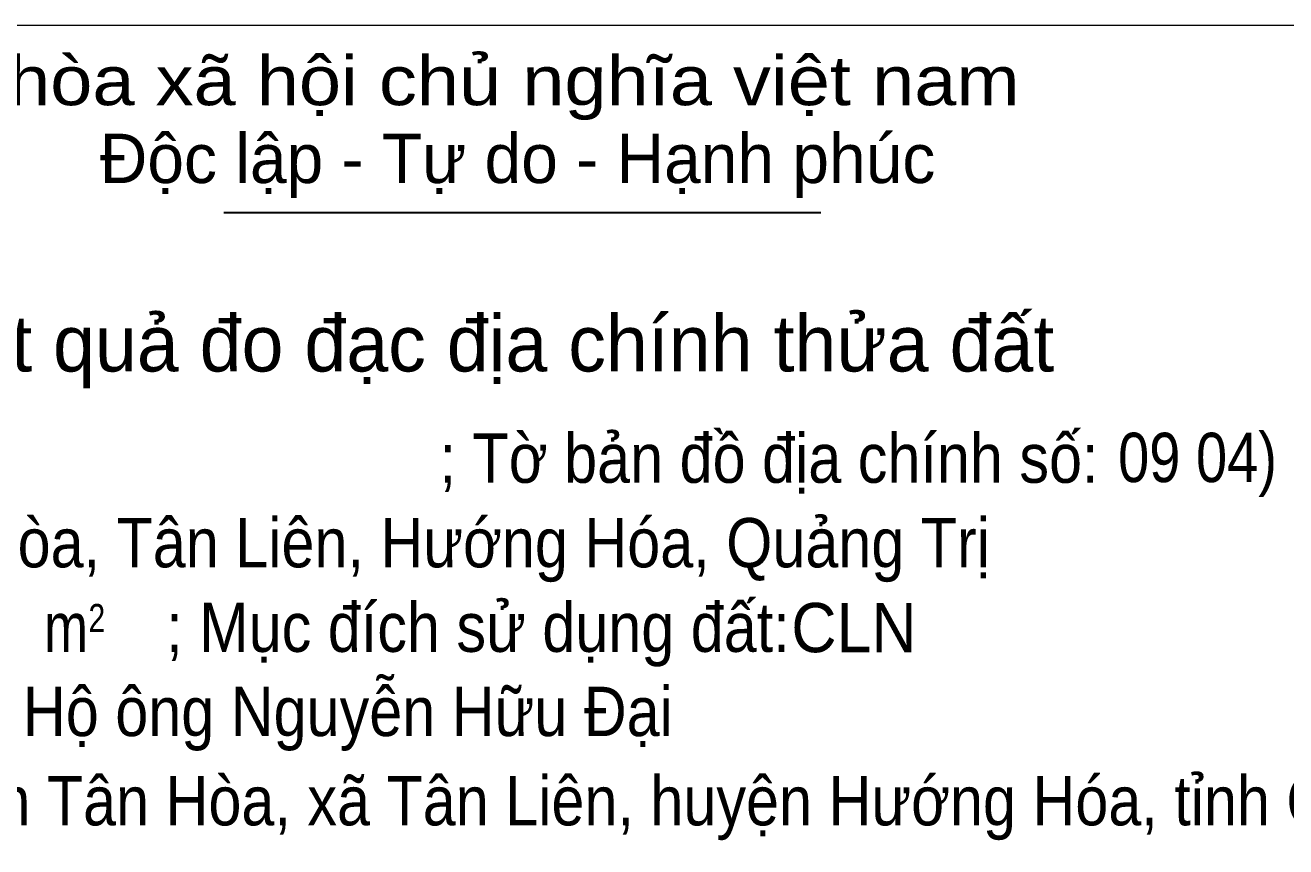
# Model space of a CAD drawing. Header units: metres. Extents: x 547965 to 548720, y 1837746 to 1838002.
# Drawn here: x 548024.3 to 548095.9, y 1837931.9 to 1837978.6 of the extents above; entities that cross this region are included whole.
import ezdxf
from ezdxf.enums import TextEntityAlignment as Align

# ---------------------------------------------------------------- set-up
doc = ezdxf.new("R2010")
doc.units = ezdxf.units.M
doc.layers.add('6', color=7, linetype='Continuous')
doc.layers.add('7', color=7, linetype='Continuous', lineweight=13)

msp = doc.modelspace()

# ---------------------------------------------------------------- linework, layer by layer
at = {"layer": '7', "lineweight": 25}
msp.add_line((548035.58, 1837967.91), (548069.5, 1837967.91), dxfattribs=at)
msp.add_line((548035.58, 1837967.91), (548069.5, 1837967.91), dxfattribs=at)
at = {"layer": '7'}
msp.add_lwpolyline([(547964.94, 1837978.55), (548132.67, 1837978.55), (548132.67, 1837746.55), (547964.94, 1837746.55)], close=True, dxfattribs=at)
msp.add_lwpolyline([(547964.94, 1837978.55), (548132.67, 1837978.55), (548132.67, 1837746.55), (547964.94, 1837746.55)], close=True, dxfattribs=at)

# ---------------------------------------------------------------- texts
at = {"layer": '6'}
for s, width, p in [('CLN', 0.95, (548067.82, 1837942.95)), ('Hộ ông Nguyễn Hữu Đại', 0.9, (548024.18, 1837938.19))]:
    msp.add_text(s, height=2.8, dxfattribs=dict(at, width=width)).set_placement(p)
at = {"layer": '7'}
for s, height, width, p in [('cộng hòa xã hội chủ nghĩa việt nam', 2.8, 1.15, (548012.8, 1837974.01)), ('cộng hòa xã hội chủ nghĩa việt nam', 2.8, 1.15, (548012.8, 1837974.01)), ('; Tờ bản đồ địa chính số:', 2.8, 0.9, (548047.84, 1837952.57)), ('; Tờ bản đồ địa chính số:', 2.8, 0.9, (548047.84, 1837952.57)), ('09 04)', 2.8, 0.85, (548086.38, 1837952.61)), ('Tân Hòa, Tân Liên, Hướng Hóa, Quảng Trị', 2.8, 0.9, (548014.7, 1837947.77)), ('; Mục đích sử dụng đất:', 2.8, 0.9, (548032.32, 1837942.97)), ('; Mục đích sử dụng đất:', 2.8, 0.9, (548032.32, 1837942.97)), ('2', 1.6, 0.8, (548027.9, 1837944.09)), ('2', 1.6, 0.8, (548027.9, 1837944.09)), ('m', 2.8, 0.8, (548025.38, 1837942.97)), ('m', 2.8, 0.8, (548025.38, 1837942.97)), ('Thôn Tân Hòa, xã Tân Liên, huyện Hướng Hóa, tỉnh Quảng Trị', 2.8, 0.9, (548016.92, 1837933.12))]:
    msp.add_text(s, height=height, dxfattribs=dict(at, width=width)).set_placement(p)
msp.add_text('Độc lập - Tự do - Hạnh phúc', height=2.8, dxfattribs=at).set_placement((548028.54, 1837969.59))
msp.add_text('Độc lập - Tự do - Hạnh phúc', height=2.8, dxfattribs=at).set_placement((548028.54, 1837969.59))
msp.add_text('kết quả đo đạc địa chính thửa đất', height=3.2, dxfattribs=at).set_placement((548050.875, 1837958.89), align=Align.CENTER)
msp.add_text('kết quả đo đạc địa chính thửa đất', height=3.2, dxfattribs=at).set_placement((548050.875, 1837958.89), align=Align.CENTER)

doc.saveas('drawing.dxf')
